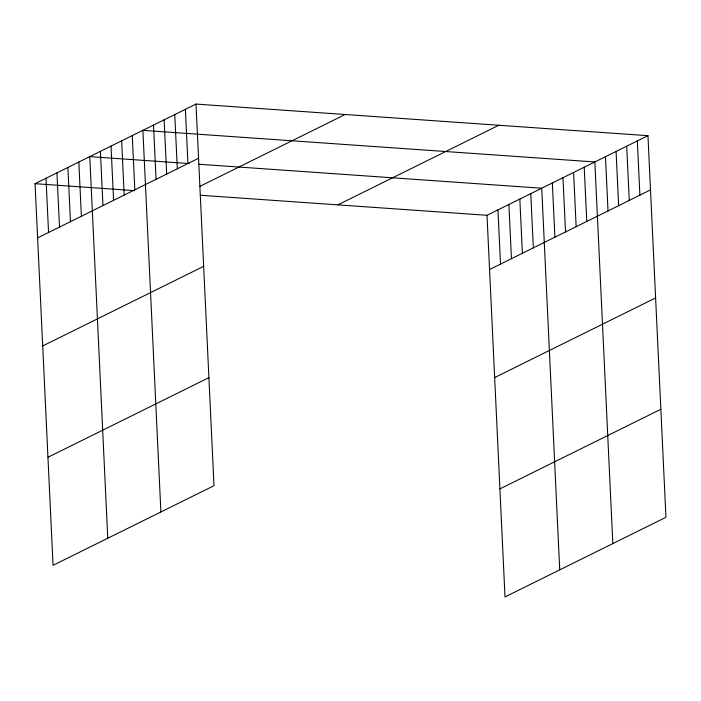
<?xml version="1.0" encoding="UTF-8"?>
<svg xmlns="http://www.w3.org/2000/svg" width="701" height="701" viewBox="0 0 701 701"><rect width="100%" height="100%" fill="white"/><g stroke="black" fill="none" stroke-linecap="round" stroke-linejoin="round"><path stroke-width="1.05" d="M196 104.072L213.998 485.705L53.048 565.313L35.05 183.688L196 104.072L647.952 135.687L665.95 517.312L505 596.928L487.002 215.295L647.952 135.687M37.609 237.902L198.558 158.286M199.697 186.448L345.146 114.508M42.7 345.943L203.658 266.336M337.856 204.867L498.805 125.251M47.948 457.271L208.907 377.655M489.552 269.508L650.51 189.901M494.652 377.559L655.601 297.943M499.901 488.877L660.85 409.27M189.2 163.57L89.772 156.621L107.77 538.245M198.926 164.253L541.724 188.227L559.722 569.86M35.05 183.688L134.478 190.637M200.197 195.237L487.002 215.295M637.332 140.936L639.89 195.15M626.703 146.194L629.261 200.407M616.083 151.451L618.641 205.656M605.462 156.7L608.021 210.913M612.832 543.582L594.842 161.957L142.89 130.351L160.888 511.975M584.213 167.206L586.772 221.42M573.593 172.464L576.152 226.677M562.973 177.721L565.523 231.935M552.344 182.97L554.903 237.183M530.78 193.642L533.338 247.856M519.835 199.058L522.394 253.263M508.891 204.464L511.45 258.678M497.947 209.879L500.505 264.093M185.379 109.33L187.938 163.543M174.759 114.587L177.318 168.801M164.13 119.836L166.689 174.05M153.51 125.093L156.069 179.307M132.27 135.6L134.82 189.813M121.641 140.857L124.2 195.071M111.021 146.106L113.58 200.32M100.401 151.363L102.951 205.577M78.827 162.027L81.386 216.241M67.883 167.443L70.442 221.656M56.939 172.858L59.497 227.071M45.994 178.273L48.553 232.487"/></g></svg>
